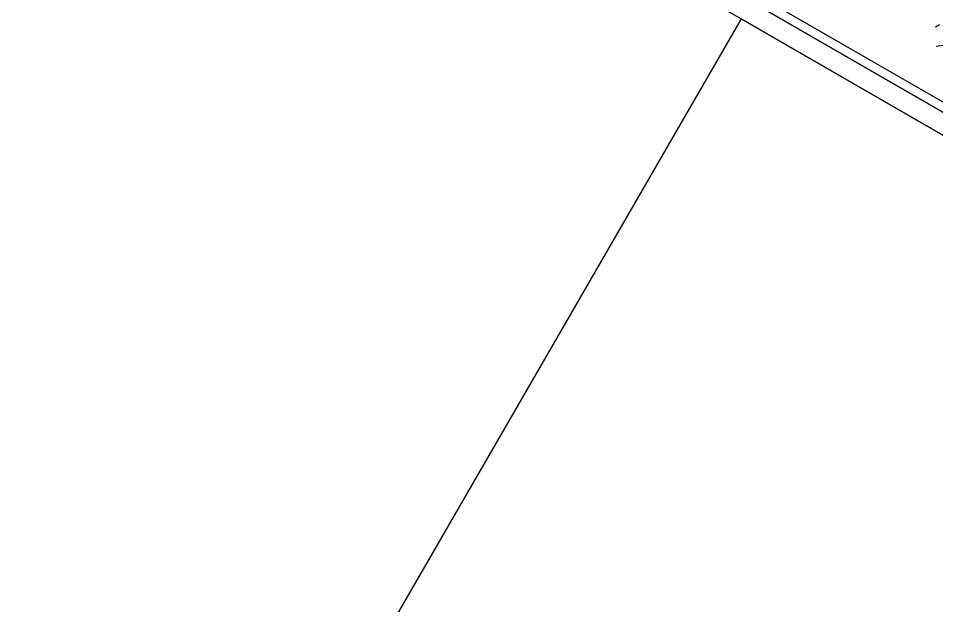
# Model space of a CAD drawing. Header units: millimetres. Extents: x 1993 to 4093, y 1262 to 2017.
# Drawn here: x 3638.65 to 3666.42, y 1500.1 to 1517.87 of the extents above; entities that cross this region are included whole.
import ezdxf

# ---------------------------------------------------------------- set-up
doc = ezdxf.new("R2010")
doc.units = ezdxf.units.MM
doc.layers.add('LOW HEIGHT STORAGE WITH PLANTER BOX', color=251, linetype='Continuous', lineweight=25)
doc.layers.add('WORKSTATION - Y SHAPED', color=251, linetype='Continuous', lineweight=25)

# ---------------------------------------------------------------- blocks, each defined once
blk = doc.blocks.new('WORKSTAION HEXA 4FT')
at = {"layer": 'WORKSTATION - Y SHAPED'}
for p, q in [((-10.856, 33), (-31.981, 33)), ((-31.981, 33), (-31.981, -15))]:
    blk.add_line(p, q, dxfattribs=at)
blk = doc.blocks.new('LHS 4FT')
at = {"layer": 'LOW HEIGHT STORAGE WITH PLANTER BOX', "ltscale": 0.7}
for p, q in [((-9, -24), (-9, 24)), ((-8.4, 24), (-8.4, -24))]:
    blk.add_line(p, q, dxfattribs=at)
at = {"layer": 'LOW HEIGHT STORAGE WITH PLANTER BOX', "ltscale": 0.1}
for p, q in [((-8.4, -23.4), (-8.4, 23.4)), ((-8.133, -23.133), (-8.133, 23.133))]:
    blk.add_line(p, q, dxfattribs=at)
at = {"layer": 'LOW HEIGHT STORAGE WITH PLANTER BOX'}
for p, q in [((-6.644, 5.695), (-6.781, 5.528)), ((-6.164, 5.288), (-6.284, 5.225))]:
    blk.add_line(p, q, dxfattribs=at)

msp = doc.modelspace()

# ---------------------------------------------------------------- block references
at = {"layer": 'LOW HEIGHT STORAGE WITH PLANTER BOX', "xscale": -1, "rotation": 240}
msp.add_blockref('LHS 4FT', (3665.005, 1525.65), dxfattribs=at)
at = {"layer": 'WORKSTATION - Y SHAPED', "xscale": -1, "rotation": 329.9999999999848}
msp.add_blockref('WORKSTAION HEXA 4FT', (3616.309, 1505.268), dxfattribs=at)
at = {"layer": 'WORKSTATION - Y SHAPED', "rotation": 329.9999999999847}
msp.add_blockref('WORKSTAION HEXA 4FT', (3671.701, 1473.287), dxfattribs=at)

doc.saveas('drawing.dxf')
